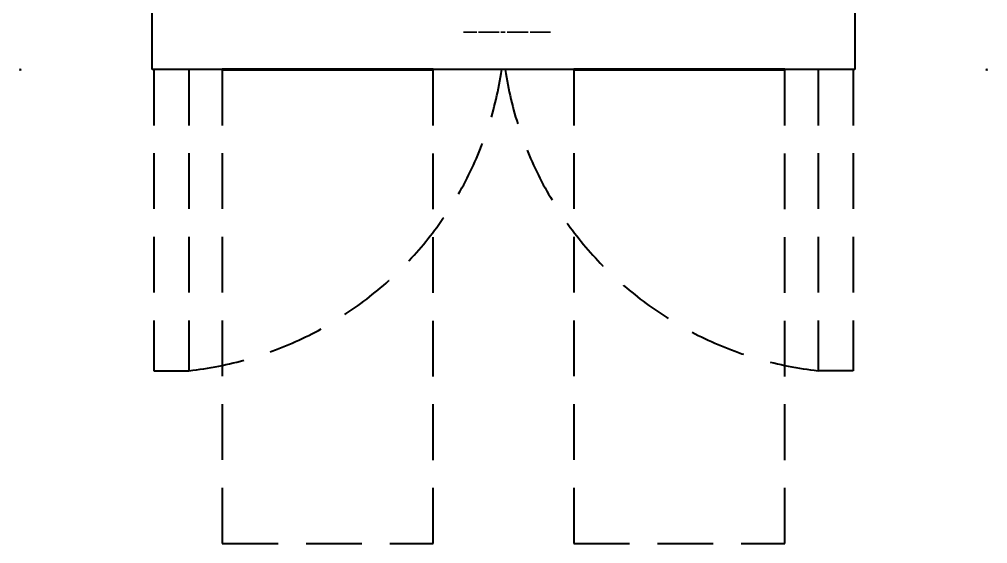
# Model space of a CAD drawing. Header units: millimetres. Extents: x -151 to 951, y -1270 to 151.
# Drawn here: x -151 to 951, y -1270 to -673 of the extents above; entities that cross this region are included whole.
import ezdxf

# ---------------------------------------------------------------- set-up
doc = ezdxf.new("R2010")
doc.units = ezdxf.units.MM
doc.header["$PDMODE"] = 3
doc.linetypes.add('NASCOSTA', pattern=[9.525, 6.35, -3.175])
doc.linetypes.add('Nascosto', pattern=[7.14375, 4.7625, -2.38125])
doc.layers.add('IQ_200_2D', color=1, linetype='Continuous', lineweight=40)
doc.layers.add('IQ_204_2D', color=7, linetype='Nascosto', lineweight=40)
doc.layers.add('IQ_BLACK_3D', color=250, linetype='Continuous')
doc.layers.add('IQ_INS_3D', color=3, linetype='Continuous')

msp = doc.modelspace()

# ---------------------------------------------------------------- linework, layer by layer
at = {"layer": 'IQ_200_2D'}
for p, q in [((0, -730), (0, 0)), ((800, 0), (800, -730)), ((800, -730), (0, -730))]:
    msp.add_line(p, q, dxfattribs=at)
at = {"layer": 'IQ_204_2D', "linetype": 'NASCOSTA', "ltscale": 10}
for p, q in [((2, -730), (2, -1073)), ((42, -730), (42, -1073)), ((80, -730), (80, -1270)), ((320, -1270), (320, -730)), ((480, -730), (480, -1270)), ((720, -1270), (720, -730)), ((758, -730), (758, -1073)), ((798, -730), (798, -1073)), ((2, -1073), (42, -1073)), ((798, -1073), (758, -1073)), ((80, -1270), (320, -1270)), ((480, -1270), (720, -1270))]:
    msp.add_line(p, q, dxfattribs=at)
at = {"layer": 'IQ_204_2D', "linetype": 'Continuous', "lineweight": 60}
for p, q in [((320, -730), (80, -730)), ((80, -730), (320, -730)), ((720, -730), (480, -730)), ((480, -730), (720, -730))]:
    msp.add_line(p, q, dxfattribs=at)
at = {"layer": 'IQ_204_2D', "linetype": 'NASCOSTA', "ltscale": 10}
for centre, start, end in [((-3.4, -669.6), 276.4269, 351.4422), ((803.4, -669.6), 188.5578, 263.5731)]:
    msp.add_arc(centre, 406, start, end, dxfattribs=at)
at = {"layer": 'IQ_INS_3D'}
for p in [(-150, -730), (950, -730)]:
    msp.add_point(p, dxfattribs=at)

# ---------------------------------------------------------------- meshes
at = {"layer": 'IQ_BLACK_3D'}
mesh = msp.add_polyface(dxfattribs=at)
corners = [(365, -687.4, 674.7), (365, -687.4, 677.2), (360, -687.4, 677.2), (359.8, -687.4, 677.2), (360, -687.4, 674.7), (358.9, -687.4, 674.7), (359.6, -687.4, 677.2), (359.4, -687.4, 677.3), (359.1, -687.4, 677.4), (357.9, -687.4, 675), (357, -687.4, 675.4), (358.7, -687.4, 677.6), (358.5, -687.4, 677.7), (356.3, -687.4, 676), (358.3, -687.4, 677.9), (355.7, -687.4, 676.7), (358.1, -687.4, 678.2), (355.4, -687.4, 677.6), (358, -687.4, 678.4), (357.9, -687.4, 678.8), (358.9, -687.4, 677.5), (357.8, -687.4, 681.6), (364.4, -687.4, 681.6), (364.4, -687.4, 684.1), (357.8, -687.4, 684.1), (357.8, -687.4, 687.8), (364.8, -687.4, 687.8), (364.8, -687.4, 690.3), (355.1, -687.4, 690.3), (357.8, -687.4, 679.1), (355.2, -687.4, 678.6), (357.8, -687.4, 679.6), (355.1, -687.4, 679.7), (357.1, -687.4, 665.4), (357.5, -687.4, 664.4), (357.9, -687.4, 664.6), (357.2, -687.4, 665.5), (356.9, -687.4, 665.2), (357.1, -687.4, 664.2), (358.2, -687.4, 665), (357.3, -687.4, 665.7), (358.3, -687.4, 665.4), (357.3, -687.4, 665.9), (355.6, -687.4, 664.1), (356.6, -687.4, 664.1), (356.6, -687.4, 665.1), (355.6, -687.4, 665.1), (354.5, -687.4, 662.3), (355.6, -687.4, 662.3), (356.8, -687.4, 665.2), (354.5, -687.4, 667.7), (355.6, -687.4, 666.7), (358.3, -687.4, 666.4), (357.3, -687.4, 666.1), (358.4, -687.4, 665.9), (357.2, -687.4, 666.3), (358.2, -687.4, 666.8), (357.9, -687.4, 667.2), (357.1, -687.4, 666.5), (357.5, -687.4, 667.5), (356.9, -687.4, 666.6), (357.1, -687.4, 667.6), (356.8, -687.4, 666.7), (356.6, -687.4, 667.7), (356.6, -687.4, 666.7), (364.1, -687.4, 665.2), (364.1, -687.4, 664.1), (364.9, -687.4, 664.1), (365, -687.4, 665.2), (363, -687.4, 662.3), (364.1, -687.4, 662.3), (365.2, -687.4, 665.2), (366, -687.4, 664.4), (365.4, -687.4, 665.3), (365.5, -687.4, 665.4), (363, -687.4, 667.7), (364.1, -687.4, 666.7), (365.1, -687.4, 666.7), (365.6, -687.4, 667.6), (365.1, -687.4, 667.7), (365.3, -687.4, 666.6), (366, -687.4, 667.5)]
mesh.append_faces([[corners[k] for k in face] for face in [(11, 9, 20), (18, 15, 16), (21, 32, 31), (54, 42, 41), (60, 61, 62), (71, 72, 73)]], dxfattribs={"vtx0": -1, "vtx1": -1})
mesh.append_faces([[corners[k] for k in face] for face in [(32, 21, 24, 28)]], dxfattribs={"vtx0": -1, "vtx1": -1, "vtx2": -1})
mesh.append_faces([[corners[k] for k in face] for face in [(5, 6, 7), (5, 7, 8, 9), (28, 24, 25), (33, 34, 35, 36), (37, 38, 34, 33), (36, 35, 39, 40), (41, 42, 40, 39), (38, 37, 49), (52, 53, 42, 54), (53, 52, 56), (63, 64, 62, 61), (65, 66, 67, 68), (77, 78, 79, 76), (76, 79, 75), (78, 77, 80, 81)]], dxfattribs={"vtx0": -1, "vtx2": -1})
mesh.append_faces([[corners[k] for k in face] for face in [(8, 20, 9), (74, 73, 72)]], dxfattribs={"vtx1": -1, "vtx2": -1})
mesh.append_faces([[corners[k] for k in face] for face in [(71, 68, 67, 72)]], dxfattribs={"vtx1": -1, "vtx2": -1, "vtx3": -1})
mesh.append_faces([[corners[k] for k in face] for face in [(2, 3, 4, 0), (5, 4, 3, 6), (10, 9, 11, 12), (13, 10, 12, 14), (15, 13, 14, 16), (17, 15, 18, 19), (19, 29, 30, 17), (29, 31, 32, 30), (43, 44, 45, 46), (44, 38, 49, 45), (50, 47, 46, 51), (55, 53, 56, 57), (58, 55, 57, 59), (60, 58, 59, 61), (51, 64, 63, 50), (75, 69, 65, 76)]], dxfattribs={"vtx1": -1, "vtx3": -1})
mesh.append_faces([[corners[k] for k in face] for face in [(0, 1, 2)]], dxfattribs={"vtx2": -1})
mesh.append_faces([[corners[k] for k in face] for face in [(47, 48, 43, 46), (69, 70, 66, 65)]], dxfattribs={"vtx2": -1, "vtx3": -1})
mesh.append_faces([[corners[k] for k in face] for face in [(21, 22, 23, 24), (25, 26, 27, 28)]], dxfattribs={"vtx3": -1})
mesh = msp.add_polyface(dxfattribs=at)
corners = [(366.9, -687.4, 674.7), (369.6, -687.4, 674.7), (366.9, -687.4, 682.9), (369.6, -687.4, 690.3), (366.9, -687.4, 690.3), (375.9, -687.4, 674.5), (376.7, -687.4, 676.8), (375.9, -687.4, 677), (374.6, -687.4, 674.9), (375.3, -687.4, 677.3), (373.5, -687.4, 675.6), (372.6, -687.4, 676.5), (374.8, -687.4, 677.7), (374.4, -687.4, 678.3), (374.2, -687.4, 678.9), (371.9, -687.4, 677.5), (371.5, -687.4, 678.8), (374.1, -687.4, 679.7), (371.4, -687.4, 680.3), (374.1, -687.4, 681.6), (374.5, -687.4, 682.7), (374.9, -687.4, 683.1), (372.6, -687.4, 684.3), (372, -687.4, 683.1), (371.5, -687.4, 681.8), (374.2, -687.4, 682.1), (375.4, -687.4, 683.5), (373.6, -687.4, 685.2), (374.7, -687.4, 685.8), (376, -687.4, 683.8), (375.9, -687.4, 686.2), (366, -687.4, 664.4), (364.9, -687.4, 664.1), (366, -687.4, 662.3), (367.3, -687.4, 662.3), (365.5, -687.4, 665.4), (366.3, -687.4, 664.6), (365.6, -687.4, 665.5), (365.7, -687.4, 665.7), (366.7, -687.4, 665.2), (366.9, -687.4, 665.6), (366.5, -687.4, 664.9), (365.7, -687.4, 666.1), (365.8, -687.4, 665.9), (366.9, -687.4, 666), (366.8, -687.4, 666.4), (366.6, -687.4, 666.8), (365.7, -687.4, 666.3), (366.4, -687.4, 667.2), (365.6, -687.4, 666.4), (365.4, -687.4, 666.5), (366, -687.4, 667.5), (365.3, -687.4, 666.6), (374.7, -687.4, 663.3), (374.9, -687.4, 662.3), (375.6, -687.4, 662.6), (375.1, -687.4, 663.4), (374.2, -687.4, 663.2), (374.2, -687.4, 662.2), (373.7, -687.4, 663.3), (376.2, -687.4, 663), (375.5, -687.4, 663.7), (375.7, -687.4, 664.1), (376.6, -687.4, 663.6), (373.3, -687.4, 663.4), (373.5, -687.4, 662.3), (372.8, -687.4, 662.6), (372.9, -687.4, 663.7), (372.2, -687.4, 663), (372.6, -687.4, 664.1), (371.8, -687.4, 663.6), (372.5, -687.4, 664.5), (371.5, -687.4, 664.3), (371.4, -687.4, 665), (372.4, -687.4, 665), (371.5, -687.4, 665.7), (372.5, -687.4, 665.5), (375.5, -687.4, 666.3), (375.7, -687.4, 665.9), (376.2, -687.4, 667), (375.6, -687.4, 667.4), (375.1, -687.4, 666.5), (374.9, -687.4, 667.7), (374.7, -687.4, 666.7), (374.2, -687.4, 667.8), (374.2, -687.4, 666.8), (372.6, -687.4, 665.9), (372.9, -687.4, 666.3), (372.2, -687.4, 667), (371.8, -687.4, 666.4), (373.3, -687.4, 666.5), (372.8, -687.4, 667.4), (373.5, -687.4, 667.7), (373.7, -687.4, 666.7)]
mesh.append_faces([[corners[k] for k in face] for face in [(31, 32, 33, 34)]], dxfattribs={"vtx0": -1})
mesh.append_faces([[corners[k] for k in face] for face in [(12, 10, 9), (25, 23, 19), (65, 64, 66), (77, 80, 81)]], dxfattribs={"vtx0": -1, "vtx1": -1})
mesh.append_faces([[corners[k] for k in face] for face in [(5, 6, 7, 8), (9, 10, 8, 7), (23, 25, 20), (29, 30, 28), (35, 31, 36, 37), (50, 48, 51, 52), (48, 50, 49), (53, 54, 55, 56), (57, 58, 54, 53), (58, 57, 59), (67, 68, 66, 64), (69, 70, 68, 67), (71, 72, 70, 69), (82, 83, 81, 80), (83, 82, 84, 85), (92, 93, 85, 84)]], dxfattribs={"vtx0": -1, "vtx2": -1})
mesh.append_faces([[corners[k] for k in face] for face in [(37, 36, 41, 39)]], dxfattribs={"vtx0": -1, "vtx3": -1})
mesh.append_faces([[corners[k] for k in face] for face in [(0, 1, 2)]], dxfattribs={"vtx1": -1})
mesh.append_faces([[corners[k] for k in face] for face in [(24, 18, 19, 23)]], dxfattribs={"vtx1": -1, "vtx2": -1})
mesh.append_faces([[corners[k] for k in face] for face in [(18, 16, 17, 19)]], dxfattribs={"vtx1": -1, "vtx2": -1, "vtx3": -1})
mesh.append_faces([[corners[k] for k in face] for face in [(11, 10, 12, 13), (13, 14, 15, 11), (16, 15, 14, 17), (20, 21, 22, 23), (21, 26, 27, 22), (28, 27, 26, 29), (38, 37, 39, 40), (42, 43, 44, 45), (43, 38, 40, 44), (45, 46, 47, 42), (46, 48, 49, 47), (55, 60, 61, 56), (62, 61, 60, 63), (59, 64, 65, 58), (73, 72, 71, 74), (75, 73, 74, 76), (77, 78, 79, 80), (86, 87, 88, 89), (89, 75, 76, 86), (87, 90, 91, 88), (92, 91, 90, 93)]], dxfattribs={"vtx1": -1, "vtx3": -1})
mesh.append_faces([[corners[k] for k in face] for face in [(3, 4, 2, 1)]], dxfattribs={"vtx2": -1})
mesh = msp.add_polyface(dxfattribs=at)
corners = [(379.4, -687.4, 674.7), (380.4, -687.4, 675), (378.9, -687.4, 676.9), (378.3, -687.4, 676.7), (381.3, -687.4, 675.6), (379.5, -687.4, 677.2), (378.4, -687.4, 674.5), (377.5, -687.4, 676.7), (377.4, -687.4, 674.4), (380, -687.4, 677.5), (382.2, -687.4, 676.4), (380.6, -687.4, 678), (380.2, -687.4, 681.6), (374.1, -687.4, 679.7), (382.9, -687.4, 679.7), (383, -687.4, 680.6), (382.9, -687.4, 681.8), (380.1, -687.4, 682.1), (376.7, -687.4, 676.8), (375.9, -687.4, 674.5), (374.1, -687.4, 681.6), (382.6, -687.4, 682.9), (380, -687.4, 682.5), (382.1, -687.4, 683.8), (379.7, -687.4, 683), (378.9, -687.4, 683.6), (379.4, -687.4, 683.3), (380.6, -687.4, 685.4), (379.6, -687.4, 685.9), (381.4, -687.4, 684.7), (378.5, -687.4, 686.2), (377.9, -687.4, 684), (378.4, -687.4, 683.9), (377.3, -687.4, 686.4), (377.3, -687.4, 684.1), (375.9, -687.4, 686.2), (376, -687.4, 683.8), (376.6, -687.4, 684), (390.5, -687.4, 674.3), (389.7, -687.4, 676.9), (389.1, -687.4, 674.5), (389, -687.4, 677.2), (387.8, -687.4, 674.9), (388.3, -687.4, 677.6), (386.7, -687.4, 675.6), (387.8, -687.4, 678.1), (385.7, -687.4, 676.5), (387.4, -687.4, 678.8), (387.1, -687.4, 679.5), (385, -687.4, 677.7), (384.5, -687.4, 678.9), (384.4, -687.4, 680.4), (387, -687.4, 680.4), (389.7, -687.4, 683.9), (390.5, -687.4, 683.9), (390.5, -687.4, 686.4), (389.1, -687.4, 686.3), (387.4, -687.4, 682), (385.7, -687.4, 684.2), (385, -687.4, 683.1), (387.1, -687.4, 681.2), (384.5, -687.4, 681.8), (387.8, -687.4, 682.6), (386.7, -687.4, 685.1), (387.8, -687.4, 685.8), (388.3, -687.4, 683.2), (389, -687.4, 683.6), (375.9, -687.4, 664.5), (376.6, -687.4, 663.6), (376.9, -687.4, 664.3), (376, -687.4, 665), (375.7, -687.4, 664.1), (377, -687.4, 665), (375.9, -687.4, 665.5), (376.9, -687.4, 665.7), (376.6, -687.4, 666.4), (375.7, -687.4, 665.9), (376.2, -687.4, 667), (382.8, -687.4, 665.5), (382.8, -687.4, 664.5), (384.8, -687.4, 664.5), (384.8, -687.4, 665.5), (381.7, -687.4, 662.3), (382.8, -687.4, 662.3), (381.7, -687.4, 667.7), (382.8, -687.4, 666.7), (385, -687.4, 666.7), (385, -687.4, 667.7), (390.7, -687.4, 663.8), (389.6, -687.4, 664), (389.7, -687.4, 663.7), (389.8, -687.4, 663.3)]
mesh.append_faces([[corners[k] for k in face] for face in [(9, 4, 10, 11), (78, 79, 80, 81)]], dxfattribs={"vtx0": -1})
mesh.append_faces([[corners[k] for k in face] for face in [(6, 7, 8), (5, 4, 9), (25, 28, 32), (29, 24, 23), (34, 33, 37), (38, 39, 40), (47, 46, 45), (77, 76, 75)]], dxfattribs={"vtx0": -1, "vtx1": -1})
mesh.append_faces([[corners[k] for k in face] for face in [(84, 79, 78, 85)]], dxfattribs={"vtx0": -1, "vtx1": -1, "vtx3": -1})
mesh.append_faces([[corners[k] for k in face] for face in [(12, 15, 16, 17), (18, 19, 8, 7), (13, 12, 20), (17, 16, 21, 22), (23, 24, 22, 21), (30, 31, 32, 28), (31, 30, 33, 34), (35, 36, 37, 33), (41, 42, 40, 39), (42, 41, 43, 44), (45, 46, 44, 43), (51, 48, 52), (57, 58, 59, 60), (58, 57, 62, 63), (51, 52, 60), (64, 65, 66, 56), (56, 66, 53), (65, 64, 63, 62), (67, 68, 69, 70), (68, 67, 71), (72, 73, 70, 69), (73, 72, 74), (75, 76, 73, 74)]], dxfattribs={"vtx0": -1, "vtx2": -1})
mesh.append_faces([[corners[k] for k in face] for face in [(12, 13, 14, 15), (88, 89, 90, 91)]], dxfattribs={"vtx0": -1, "vtx3": -1})
mesh.append_faces([[corners[k] for k in face] for face in [(50, 49, 48, 51), (61, 51, 60, 59)]], dxfattribs={"vtx1": -1, "vtx2": -1})
mesh.append_faces([[corners[k] for k in face] for face in [(0, 1, 2, 3), (1, 4, 5, 2), (6, 0, 3, 7), (25, 26, 27, 28), (26, 24, 29, 27), (47, 48, 49, 46), (53, 54, 55, 56)]], dxfattribs={"vtx1": -1, "vtx3": -1})
mesh.append_faces([[corners[k] for k in face] for face in [(82, 83, 79, 84)]], dxfattribs={"vtx2": -1})
mesh.append_faces([[corners[k] for k in face] for face in [(85, 86, 87, 84)]], dxfattribs={"vtx3": -1})
mesh = msp.add_polyface(dxfattribs=at)
corners = [(393, -687.4, 674.8), (394.1, -687.4, 675.4), (392.2, -687.4, 677.1), (391.4, -687.4, 676.9), (391.8, -687.4, 674.5), (390.5, -687.4, 676.8), (390.5, -687.4, 674.3), (389.7, -687.4, 676.9), (395.1, -687.4, 676.3), (392.8, -687.4, 677.5), (393.4, -687.4, 678), (392.8, -687.4, 683.2), (393.4, -687.4, 682.7), (395.1, -687.4, 684.4), (394.1, -687.4, 685.3), (391.4, -687.4, 683.9), (392.2, -687.4, 683.6), (393, -687.4, 686), (391.8, -687.4, 686.3), (390.5, -687.4, 686.4), (390.5, -687.4, 683.9), (397.6, -687.4, 676.6), (398.2, -687.4, 675.9), (400.1, -687.4, 677.9), (399.9, -687.4, 678.1), (399.8, -687.4, 678.4), (397.2, -687.4, 677.4), (399.6, -687.4, 678.7), (396.9, -687.4, 678.3), (399.5, -687.4, 679.1), (399.5, -687.4, 679.6), (396.8, -687.4, 679.4), (399.5, -687.4, 683.6), (399.5, -687.4, 686), (399.5, -687.4, 690.3), (396.8, -687.4, 690.3), (391.4, -687.4, 663.3), (391.4, -687.4, 662.3), (393.1, -687.4, 662.3), (393.1, -687.4, 663.3), (391.2, -687.4, 663.3), (391, -687.4, 662.3), (391.1, -687.4, 663.4), (390.3, -687.4, 662.7), (390.6, -687.4, 662.5), (390.8, -687.4, 663.6), (389.8, -687.4, 663.3), (390, -687.4, 662.9), (390.9, -687.4, 663.5), (392.9, -687.4, 664.6), (392.9, -687.4, 665.6), (390.7, -687.4, 665.6), (390.7, -687.4, 664.6), (390.7, -687.4, 666.7), (393, -687.4, 666.7), (393, -687.4, 667.7), (389.6, -687.4, 667.7), (389.6, -687.4, 664), (390.7, -687.4, 663.8), (399.1, -687.4, 662.2), (399.5, -687.4, 663.2), (399.2, -687.4, 663.2), (398.6, -687.4, 662.3), (398.7, -687.4, 663.4), (397.9, -687.4, 662.8), (398.2, -687.4, 662.5), (398.5, -687.4, 663.6), (397.6, -687.4, 663.1), (399, -687.4, 663.3), (398.4, -687.4, 663.8), (398.2, -687.4, 664), (397.4, -687.4, 663.5), (398.6, -687.4, 664.9), (399, -687.4, 664.7), (399.2, -687.4, 665.8), (399.1, -687.4, 665.9), (399, -687.4, 665.9), (398.9, -687.4, 666), (398.2, -687.4, 665.2), (397.9, -687.4, 665.6), (398.9, -687.4, 666.1), (397.8, -687.4, 666.1), (398.8, -687.4, 666.2), (398.8, -687.4, 666.4), (397.8, -687.4, 666.6), (398.9, -687.4, 666.5), (398.9, -687.4, 666.6), (398, -687.4, 667.2), (397.9, -687.4, 667), (398.6, -687.4, 667.6), (399, -687.4, 666.7), (399.1, -687.4, 666.7), (399, -687.4, 667.7), (398.2, -687.4, 667.3), (397.8, -687.4, 666.8)]
mesh.append_faces([[corners[k] for k in face] for face in [(36, 37, 38, 39)]], dxfattribs={"vtx0": -1})
mesh.append_faces([[corners[k] for k in face] for face in [(29, 28, 27), (58, 46, 45), (63, 62, 68), (76, 72, 75)]], dxfattribs={"vtx0": -1, "vtx1": -1})
mesh.append_faces([[corners[k] for k in face] for face in [(25, 26, 21, 24), (27, 28, 26, 25), (37, 36, 40, 41), (41, 40, 42), (45, 46, 47, 48), (48, 47, 43, 42), (59, 60, 61, 62), (66, 67, 64, 63), (79, 77, 80, 81), (81, 82, 83, 84), (81, 80, 82), (89, 90, 91, 92), (93, 86, 90, 89), (86, 93, 87)]], dxfattribs={"vtx0": -1, "vtx2": -1})
mesh.append_faces([[corners[k] for k in face] for face in [(31, 30, 32, 33), (57, 58, 52, 51)]], dxfattribs={"vtx0": -1, "vtx2": -1, "vtx3": -1})
mesh.append_faces([[corners[k] for k in face] for face in [(42, 43, 44, 41), (63, 64, 65, 62)]], dxfattribs={"vtx0": -1, "vtx3": -1})
mesh.append_faces([[corners[k] for k in face] for face in [(10, 9, 8)]], dxfattribs={"vtx1": -1})
mesh.append_faces([[corners[k] for k in face] for face in [(61, 68, 62), (66, 69, 67), (79, 78, 77), (88, 94, 85)]], dxfattribs={"vtx1": -1, "vtx2": -1})
mesh.append_faces([[corners[k] for k in face] for face in [(0, 1, 2, 3), (4, 0, 3, 5), (6, 4, 5, 7), (1, 8, 9, 2), (15, 16, 17, 18), (16, 11, 14, 17), (18, 19, 20, 15), (21, 22, 23, 24), (29, 30, 31, 28), (56, 57, 51, 53), (72, 73, 74, 75), (76, 77, 78, 72), (85, 86, 87, 88), (94, 84, 83, 85)]], dxfattribs={"vtx1": -1, "vtx3": -1})
mesh.append_faces([[corners[k] for k in face] for face in [(49, 50, 51, 52)]], dxfattribs={"vtx2": -1})
mesh.append_faces([[corners[k] for k in face] for face in [(11, 12, 13, 14), (33, 34, 35, 31), (53, 54, 55, 56), (69, 70, 71, 67)]], dxfattribs={"vtx3": -1})
mesh = msp.add_polyface(dxfattribs=at)
corners = [(401.5, -687.4, 677.2), (400.8, -687.4, 674.7), (402, -687.4, 674.7), (401.8, -687.4, 677.2), (402, -687.4, 677.2), (401.3, -687.4, 677.3), (401, -687.4, 677.3), (399.8, -687.4, 674.9), (398.2, -687.4, 675.9), (398.9, -687.4, 675.3), (400.3, -687.4, 677.7), (400.1, -687.4, 677.9), (400.6, -687.4, 677.5), (400.8, -687.4, 677.4), (401.9, -687.4, 683.6), (401.9, -687.4, 686), (399.5, -687.4, 686), (399.5, -687.4, 683.6), (404.2, -687.4, 674.7), (406.9, -687.4, 674.7), (406.9, -687.4, 680.6), (404.2, -687.4, 686), (407, -687.4, 681.4), (407.2, -687.4, 682), (407.5, -687.4, 682.6), (406.9, -687.4, 684.3), (406.9, -687.4, 686), (400.6, -687.4, 662.5), (401.1, -687.4, 662.8), (400.2, -687.4, 663.5), (400, -687.4, 663.3), (401.3, -687.4, 663.1), (400.3, -687.4, 663.5), (401.4, -687.4, 663.5), (400.3, -687.4, 663.6), (400.1, -687.4, 662.3), (399.7, -687.4, 663.2), (400.4, -687.4, 663.7), (401.4, -687.4, 663.8), (401.4, -687.4, 664.2), (400.4, -687.4, 663.8), (401.3, -687.4, 664.6), (400.3, -687.4, 663.9), (400.3, -687.4, 664), (401, -687.4, 664.9), (400.2, -687.4, 664.1), (400.7, -687.4, 665.1), (400.1, -687.4, 664.2), (399.6, -687.4, 664.5), (400.4, -687.4, 665.3), (399.8, -687.4, 665.6), (399.5, -687.4, 663.2), (399.1, -687.4, 662.2), (399.5, -687.4, 662.2), (399, -687.4, 664.7), (399.2, -687.4, 665.8), (400.2, -687.4, 666.5), (400.4, -687.4, 666.3), (400.9, -687.4, 667.2), (400.6, -687.4, 667.4), (399.9, -687.4, 666.6), (400.3, -687.4, 667.6), (399.7, -687.4, 666.7), (399.9, -687.4, 667.8), (399.4, -687.4, 667.8), (399.4, -687.4, 666.8), (399, -687.4, 667.7), (399.2, -687.4, 666.8), (399.1, -687.4, 666.7), (401.2, -687.4, 666.8), (406.9, -687.4, 663.4), (406.1, -687.4, 662.8), (406.4, -687.4, 662.5), (406.8, -687.4, 662.3), (406.7, -687.4, 663.6), (405.8, -687.4, 663.1), (406.5, -687.4, 663.8), (406.4, -687.4, 664), (405.6, -687.4, 663.5), (406.1, -687.4, 665.6), (407.1, -687.4, 666), (407.1, -687.4, 666.1), (406, -687.4, 666.1), (406.4, -687.4, 665.2), (407, -687.4, 666.2), (407, -687.4, 666.4), (406, -687.4, 666.6), (407.1, -687.4, 666.5), (407.1, -687.4, 666.6), (406.2, -687.4, 667.2), (406.1, -687.4, 667), (406, -687.4, 666.8), (406.4, -687.4, 667.3)]
mesh.append_faces([[corners[k] for k in face] for face in [(3, 2, 4), (58, 57, 69)]], dxfattribs={"vtx0": -1})
mesh.append_faces([[corners[k] for k in face] for face in [(12, 7, 13), (42, 41, 43), (35, 36, 53), (49, 47, 46), (89, 88, 92)]], dxfattribs={"vtx0": -1, "vtx1": -1})
mesh.append_faces([[corners[k] for k in face] for face in [(0, 1, 2, 3), (1, 5, 6, 7), (7, 6, 13), (21, 20, 22), (21, 22, 23), (43, 41, 44, 45), (46, 47, 45, 44), (51, 52, 53, 36), (64, 65, 62, 63), (66, 67, 65, 64), (74, 75, 71, 70), (79, 80, 81, 82), (82, 84, 85, 86)]], dxfattribs={"vtx0": -1, "vtx2": -1})
mesh.append_faces([[corners[k] for k in face] for face in [(70, 71, 72, 73)]], dxfattribs={"vtx0": -1, "vtx3": -1})
mesh.append_faces([[corners[k] for k in face] for face in [(26, 21, 25)]], dxfattribs={"vtx1": -1})
mesh.append_faces([[corners[k] for k in face] for face in [(0, 5, 1), (68, 67, 66), (74, 76, 75), (79, 83, 80), (90, 91, 87)]], dxfattribs={"vtx1": -1, "vtx2": -1})
mesh.append_faces([[corners[k] for k in face] for face in [(23, 24, 25, 21)]], dxfattribs={"vtx1": -1, "vtx2": -1, "vtx3": -1})
mesh.append_faces([[corners[k] for k in face] for face in [(8, 9, 10, 11), (9, 7, 12, 10), (27, 28, 29, 30), (28, 31, 32, 29), (31, 33, 34, 32), (35, 27, 30, 36), (37, 34, 33, 38), (38, 39, 40, 37), (39, 41, 42, 40), (48, 47, 49, 50), (54, 48, 50, 55), (56, 57, 58, 59), (60, 56, 59, 61), (62, 60, 61, 63), (87, 88, 89, 90), (91, 86, 85, 87)]], dxfattribs={"vtx1": -1, "vtx3": -1})
mesh.append_faces([[corners[k] for k in face] for face in [(14, 15, 16, 17), (18, 19, 20, 21)]], dxfattribs={"vtx2": -1})
mesh.append_faces([[corners[k] for k in face] for face in [(76, 77, 78, 75)]], dxfattribs={"vtx3": -1})
mesh = msp.add_polyface(dxfattribs=at)
corners = [(407.5, -687.4, 682.6), (408, -687.4, 683.1), (406.9, -687.4, 684.3), (407.8, -687.4, 685.5), (408.5, -687.4, 683.4), (409.2, -687.4, 683.6), (408.5, -687.4, 685.9), (407.3, -687.4, 685), (409.3, -687.4, 686.1), (409.9, -687.4, 683.7), (410.3, -687.4, 686.2), (411.1, -687.4, 686.2), (411.1, -687.4, 683.6), (413.8, -687.4, 675.6), (414.9, -687.4, 674.9), (415.4, -687.4, 677.6), (414.9, -687.4, 678.1), (412.8, -687.4, 676.5), (414.5, -687.4, 678.8), (414.3, -687.4, 679.5), (412.1, -687.4, 677.7), (411.6, -687.4, 678.9), (414.2, -687.4, 680.3), (411.6, -687.4, 681.7), (411.5, -687.4, 680.3), (414.9, -687.4, 682.6), (415.4, -687.4, 683.1), (413.8, -687.4, 685), (412.8, -687.4, 684.1), (414.5, -687.4, 681.9), (412.1, -687.4, 683), (414.3, -687.4, 681.2), (408.8, -687.4, 662.5), (409.3, -687.4, 662.8), (408.4, -687.4, 663.5), (408.2, -687.4, 663.3), (409.5, -687.4, 663.1), (408.5, -687.4, 663.5), (409.6, -687.4, 663.5), (408.5, -687.4, 663.6), (408.3, -687.4, 662.3), (407.9, -687.4, 663.2), (408.5, -687.4, 663.7), (409.6, -687.4, 663.8), (409.6, -687.4, 664.2), (408.6, -687.4, 663.8), (409.5, -687.4, 664.6), (408.5, -687.4, 663.9), (408.5, -687.4, 664), (409.2, -687.4, 664.9), (408.4, -687.4, 664.1), (408.9, -687.4, 665.1), (408.3, -687.4, 664.2), (407.8, -687.4, 664.5), (408.6, -687.4, 665.3), (408, -687.4, 665.6), (407.7, -687.4, 663.2), (407.2, -687.4, 662.2), (407.7, -687.4, 662.2), (407.4, -687.4, 663.2), (406.8, -687.4, 662.3), (407.2, -687.4, 663.3), (407.2, -687.4, 664.7), (407.4, -687.4, 665.8), (406.9, -687.4, 663.4), (408.4, -687.4, 666.5), (408.6, -687.4, 666.3), (409.1, -687.4, 667.2), (408.8, -687.4, 667.4), (406.8, -687.4, 664.9), (407.3, -687.4, 665.9), (408.1, -687.4, 666.6), (408.4, -687.4, 667.6), (407.8, -687.4, 666.7), (408, -687.4, 667.8), (407.6, -687.4, 667.8), (407.5, -687.4, 666.8), (407.2, -687.4, 667.7), (407.4, -687.4, 666.8), (407.3, -687.4, 666.7), (409.4, -687.4, 666.8), (407.2, -687.4, 665.9), (407.1, -687.4, 666), (406.4, -687.4, 665.2), (406, -687.4, 666.1), (407.1, -687.4, 666.1), (407, -687.4, 666.2), (406.7, -687.4, 667.6), (407.2, -687.4, 666.7), (406.4, -687.4, 667.3), (407.1, -687.4, 666.6)]
mesh.append_faces([[corners[k] for k in face] for face in [(67, 66, 80)]], dxfattribs={"vtx0": -1})
mesh.append_faces([[corners[k] for k in face] for face in [(29, 30, 31), (47, 46, 48), (40, 41, 58), (64, 60, 61), (81, 69, 70), (54, 52, 51)]], dxfattribs={"vtx0": -1, "vtx1": -1})
mesh.append_faces([[corners[k] for k in face] for face in [(3, 4, 5, 6), (2, 1, 4, 7), (23, 22, 31, 30), (48, 46, 49, 50), (51, 52, 50, 49), (56, 57, 58, 41), (57, 56, 59, 60), (75, 76, 73, 74), (77, 78, 76, 75), (84, 85, 86), (87, 88, 79, 77), (89, 90, 88, 87)]], dxfattribs={"vtx0": -1, "vtx2": -1})
mesh.append_faces([[corners[k] for k in face] for face in [(22, 23, 24, 21)]], dxfattribs={"vtx0": -1, "vtx3": -1})
mesh.append_faces([[corners[k] for k in face] for face in [(0, 1, 2), (10, 8, 9, 11), (3, 7, 4), (59, 61, 60), (79, 78, 77)]], dxfattribs={"vtx1": -1, "vtx2": -1})
mesh.append_faces([[corners[k] for k in face] for face in [(8, 6, 5, 9), (13, 14, 15, 16), (17, 13, 16, 18), (18, 19, 20, 17), (21, 20, 19, 22), (25, 26, 27, 28), (29, 25, 28, 30), (32, 33, 34, 35), (33, 36, 37, 34), (36, 38, 39, 37), (40, 32, 35, 41), (42, 39, 38, 43), (43, 44, 45, 42), (44, 46, 47, 45), (53, 52, 54, 55), (62, 53, 55, 63), (65, 66, 67, 68), (69, 62, 63, 70), (71, 65, 68, 72), (73, 71, 72, 74), (81, 82, 83, 69)]], dxfattribs={"vtx1": -1, "vtx3": -1})
mesh.append_faces([[corners[k] for k in face] for face in [(9, 12, 11)]], dxfattribs={"vtx2": -1})
mesh = msp.add_polyface(dxfattribs=at)
corners = [(419.1, -687.4, 674.5), (420.4, -687.4, 674.9), (419.2, -687.4, 677.1), (418.5, -687.4, 676.9), (421.5, -687.4, 675.6), (419.9, -687.4, 677.6), (417.7, -687.4, 674.3), (417.7, -687.4, 676.8), (416.8, -687.4, 676.9), (420.4, -687.4, 678.1), (422.5, -687.4, 676.5), (420.8, -687.4, 678.8), (421.1, -687.4, 679.5), (423.2, -687.4, 677.7), (423.7, -687.4, 678.9), (421.2, -687.4, 680.3), (416.1, -687.4, 677.1), (416.2, -687.4, 674.5), (414.9, -687.4, 674.9), (415.4, -687.4, 677.6), (423.9, -687.4, 680.3), (423.7, -687.4, 681.7), (423.2, -687.4, 683), (421.1, -687.4, 681.2), (420.4, -687.4, 682.6), (420.8, -687.4, 681.9), (422.5, -687.4, 684.1), (421.5, -687.4, 685), (419.9, -687.4, 683.1), (420.4, -687.4, 685.7), (419.2, -687.4, 683.5), (419.1, -687.4, 686.2), (417.7, -687.4, 686.3), (418.5, -687.4, 683.8), (415.4, -687.4, 683.1), (416.1, -687.4, 683.5), (414.9, -687.4, 685.7), (413.8, -687.4, 685), (416.8, -687.4, 683.8), (417.7, -687.4, 683.9), (416.2, -687.4, 686.2), (414.2, -687.4, 667.7), (414.2, -687.4, 662.3), (415.3, -687.4, 662.3), (415.3, -687.4, 667.7), (424.1, -687.4, 663.8), (423.7, -687.4, 663.5), (424.3, -687.4, 662.6), (424.9, -687.4, 663), (423.3, -687.4, 663.4), (423.6, -687.4, 662.3), (422.9, -687.4, 662.2), (425.3, -687.4, 663.6), (424.3, -687.4, 664.1), (425.6, -687.4, 664.3), (424.5, -687.4, 664.6), (422.9, -687.4, 663.3), (422.1, -687.4, 662.3), (422.4, -687.4, 663.4), (421.5, -687.4, 662.6), (421.7, -687.4, 663.8), (420.9, -687.4, 663), (422, -687.4, 663.5), (421.4, -687.4, 664.1), (420.4, -687.4, 663.6), (421.2, -687.4, 664.6), (420.1, -687.4, 664.3), (421.2, -687.4, 665), (420, -687.4, 665), (425.6, -687.4, 665.7), (425.3, -687.4, 666.4), (424.5, -687.4, 665.4), (424.5, -687.4, 665), (424.3, -687.4, 665.8), (424.9, -687.4, 667), (424.1, -687.4, 666.2), (424.3, -687.4, 667.4), (423.7, -687.4, 666.5), (423.3, -687.4, 666.6), (423.6, -687.4, 667.7), (422.9, -687.4, 666.7), (422.9, -687.4, 667.8), (422.4, -687.4, 666.6), (421.4, -687.4, 665.8), (420.4, -687.4, 666.4), (420.1, -687.4, 665.7), (421.2, -687.4, 665.4), (421.7, -687.4, 666.2), (420.9, -687.4, 667), (422.1, -687.4, 667.7), (422, -687.4, 666.5), (421.5, -687.4, 667.4)]
mesh.append_faces([[corners[k] for k in face] for face in [(41, 42, 43, 44)]])
mesh.append_faces([[corners[k] for k in face] for face in [(50, 49, 51), (71, 70, 73), (80, 81, 82)]], dxfattribs={"vtx0": -1, "vtx1": -1})
mesh.append_faces([[corners[k] for k in face] for face in [(6, 7, 8), (9, 4, 10, 11), (12, 13, 14, 15), (13, 12, 11, 10), (4, 9, 5), (32, 39, 33), (54, 55, 53, 52), (56, 57, 51, 49), (57, 56, 58, 59), (60, 61, 59, 62), (59, 58, 62), (63, 64, 61, 60), (65, 66, 64, 63), (66, 65, 67, 68), (74, 75, 73, 70), (76, 77, 75, 74), (83, 84, 85, 86), (68, 67, 86, 85), (89, 90, 82, 81), (90, 89, 91)]], dxfattribs={"vtx0": -1, "vtx2": -1})
mesh.append_faces([[corners[k] for k in face] for face in [(20, 21, 15, 14)]], dxfattribs={"vtx1": -1, "vtx2": -1})
mesh.append_faces([[corners[k] for k in face] for face in [(0, 1, 2, 3), (1, 4, 5, 2), (6, 0, 3, 7), (8, 16, 17, 6), (18, 17, 16, 19), (21, 22, 23, 15), (24, 25, 26, 27), (25, 23, 22, 26), (28, 24, 27, 29), (30, 28, 29, 31), (31, 32, 33, 30), (34, 35, 36, 37), (38, 39, 32, 40), (40, 36, 35, 38), (45, 46, 47, 48), (46, 49, 50, 47), (48, 52, 53, 45), (69, 70, 71, 72), (78, 77, 76, 79), (80, 78, 79, 81), (83, 87, 88, 84), (91, 88, 87, 90)]], dxfattribs={"vtx1": -1, "vtx3": -1})
mesh = msp.add_polyface(dxfattribs=at)
corners = [(425.5, -687.4, 674.7), (428.2, -687.4, 674.7), (425.5, -687.4, 683.2), (428.2, -687.4, 690.3), (425.5, -687.4, 690.3), (438.1, -687.4, 674.9), (437.1, -687.4, 677.3), (436.7, -687.4, 677.1), (437.3, -687.4, 674.6), (436.4, -687.4, 677), (436.4, -687.4, 674.4), (438.8, -687.4, 675.3), (437.4, -687.4, 677.6), (437.6, -687.4, 678), (439.4, -687.4, 675.9), (439.9, -687.4, 676.5), (440.3, -687.4, 677.3), (435.9, -687.4, 676.9), (435.5, -687.4, 674.4), (435.5, -687.4, 676.9), (434.6, -687.4, 677), (433.7, -687.4, 674.6), (434.5, -687.4, 674.4), (435, -687.4, 676.9), (433.9, -687.4, 677.3), (432.1, -687.4, 675.3), (432.9, -687.4, 674.9), (434.2, -687.4, 677.1), (431.5, -687.4, 675.8), (433.6, -687.4, 677.6), (433.3, -687.4, 677.9), (431, -687.4, 676.5), (430.6, -687.4, 677.3), (440.6, -687.4, 678.2), (437.8, -687.4, 678.4), (437.9, -687.4, 678.9), (440.7, -687.4, 679.2), (440.7, -687.4, 686), (437.9, -687.4, 679.4), (437.9, -687.4, 686), (433.1, -687.4, 678.4), (430.4, -687.4, 678.1), (433, -687.4, 678.8), (430.3, -687.4, 679.2), (433, -687.4, 679.4), (430.3, -687.4, 686), (433, -687.4, 686), (450.6, -687.4, 674.7), (453.5, -687.4, 674.7), (450.9, -687.4, 678.3), (447.7, -687.4, 678.7), (449.2, -687.4, 680.7), (446.2, -687.4, 680.7), (443.9, -687.4, 677.4), (441.9, -687.4, 674.7), (444.8, -687.4, 674.7), (447.7, -687.4, 682.6), (451.3, -687.4, 683.5), (450.1, -687.4, 686), (453.1, -687.4, 686), (444, -687.4, 683.7), (445.2, -687.4, 686), (442.3, -687.4, 686), (424.5, -687.4, 664.6), (425.6, -687.4, 664.3), (425.7, -687.4, 665), (424.5, -687.4, 665), (425.6, -687.4, 665.7), (433.9, -687.4, 662.3), (435, -687.4, 662.3), (433.9, -687.4, 664.2), (431.5, -687.4, 665.7), (430.3, -687.4, 662.3), (431.5, -687.4, 662.3), (430.3, -687.4, 667.7), (435, -687.4, 667.7), (433.9, -687.4, 667.7), (431.4, -687.4, 667.7), (443.2, -687.4, 663.5), (443.7, -687.4, 662.3), (444.9, -687.4, 662.3), (442.7, -687.4, 664.6), (439.4, -687.4, 662.3), (440.6, -687.4, 662.3), (441.2, -687.4, 663.5), (441.7, -687.4, 664.6), (442.5, -687.4, 667.7), (442.2, -687.4, 665.7), (441.8, -687.4, 667.7), (450.4, -687.4, 663.3), (449.3, -687.4, 662.3), (452.5, -687.4, 662.3), (452.5, -687.4, 663.3), (450.4, -687.4, 667.7), (449.3, -687.4, 667.7)]
mesh.append_faces([[corners[k] for k in face] for face in [(45, 44, 46), (70, 69, 75, 76), (89, 90, 91, 92)]], dxfattribs={"vtx0": -1})
mesh.append_faces([[corners[k] for k in face] for face in [(29, 25, 24)]], dxfattribs={"vtx0": -1, "vtx1": -1})
mesh.append_faces([[corners[k] for k in face] for face in [(56, 52, 51)]], dxfattribs={"vtx0": -1, "vtx1": -1, "vtx2": -1})
mesh.append_faces([[corners[k] for k in face] for face in [(50, 51, 52, 53)]], dxfattribs={"vtx0": -1, "vtx1": -1, "vtx3": -1})
mesh.append_faces([[corners[k] for k in face] for face in [(5, 6, 7, 8), (9, 10, 8, 7), (6, 5, 11, 12), (17, 18, 10, 9), (12, 11, 14, 13), (18, 17, 19), (20, 21, 22, 23), (24, 25, 26, 27), (27, 26, 21, 20), (23, 22, 18, 19), (32, 30, 40, 41), (42, 43, 41, 40), (44, 45, 43, 42), (50, 49, 51), (56, 51, 57, 58), (63, 64, 65, 66), (66, 65, 67), (86, 87, 81, 80), (87, 86, 88), (85, 84, 78, 81)]], dxfattribs={"vtx0": -1, "vtx2": -1})
mesh.append_faces([[corners[k] for k in face] for face in [(13, 14, 15, 16)]], dxfattribs={"vtx0": -1, "vtx3": -1})
mesh.append_faces([[corners[k] for k in face] for face in [(0, 1, 2), (39, 38, 37), (59, 58, 57)]], dxfattribs={"vtx1": -1})
mesh.append_faces([[corners[k] for k in face] for face in [(31, 28, 30, 32), (68, 69, 70, 71), (77, 74, 71, 70)]], dxfattribs={"vtx1": -1, "vtx2": -1})
mesh.append_faces([[corners[k] for k in face] for face in [(28, 25, 29, 30), (16, 33, 34, 13), (35, 34, 33, 36), (36, 37, 38, 35), (60, 52, 56, 61), (88, 82, 85, 87)]], dxfattribs={"vtx1": -1, "vtx3": -1})
mesh.append_faces([[corners[k] for k in face] for face in [(3, 4, 2, 1), (47, 48, 49, 50), (61, 62, 60), (72, 73, 71, 74)]], dxfattribs={"vtx2": -1})
mesh.append_faces([[corners[k] for k in face] for face in [(78, 79, 80, 81), (82, 83, 84, 85)]], dxfattribs={"vtx2": -1, "vtx3": -1})
mesh.append_faces([[corners[k] for k in face] for face in [(53, 54, 55, 50), (89, 93, 94, 90)]], dxfattribs={"vtx3": -1})

doc.saveas('drawing.dxf')
